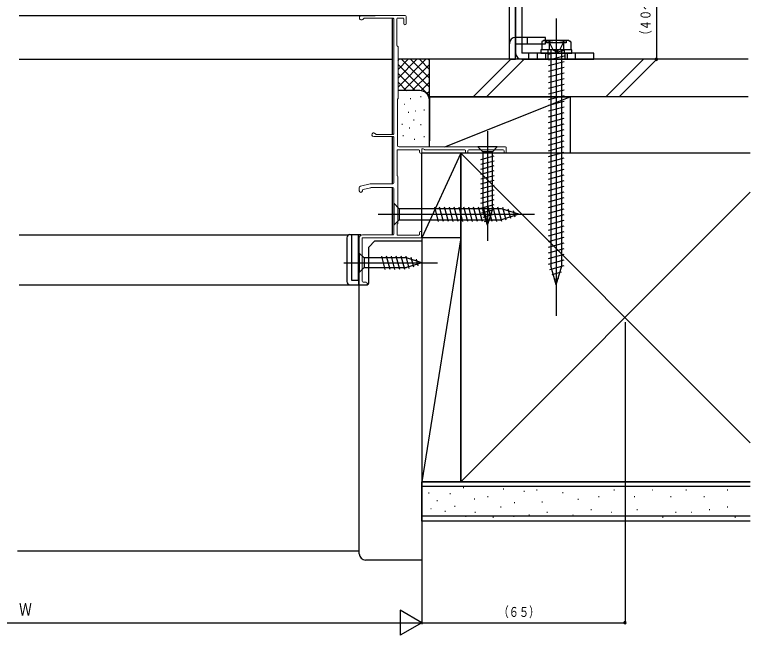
# Model space of a CAD drawing. Units: millimetres, scale not verified. Extents: x -495 to 495, y -800 to 802.
# Drawn here: x 0.8 to 236, y -637.3 to -439 of the extents above; entities that cross this region are included whole.
import ezdxf
from ezdxf.enums import TextEntityAlignment as Align

# ---------------------------------------------------------------- set-up
doc = ezdxf.new("R2010")
doc.units = ezdxf.units.MM
doc.header["$LTSCALE"] = 4
doc.layers.add('0-2_YKK_11', color=9, linetype='Continuous', lineweight=18)
for name, color, linetype in [('0-3_YKK_12', 2, 'Continuous'), ('0-4_YKK_13', 4, 'Continuous'), ('0-6_YKK_D', 6, 'Continuous'), ('0-8_YSS_K', 3, 'Continuous')]:
    doc.layers.add(name, color=color, linetype=linetype)
doc.styles.add('ＭＳ ゴシック', font='')
doc.styles.get('ＭＳ ゴシック').set_extended_font_data('MS Gothic')

msp = doc.modelspace()

# ---------------------------------------------------------------- linework, layer by layer
at = {"layer": '0-2_YKK_11'}
for p, q in [((125.697, -439.279), (111.697, -439.279)), ((125.997, -439.579), (125.997, -441.879)), ((112.563, -440.179), (121.797, -440.179)), ((121.997, -440.379), (121.997, -477.079)), ((122.997, -440.379), (122.997, -448.879)), ((124.897, -440.079), (123.297, -440.079)), ((125.197, -441.879), (125.197, -440.379)), ((123.397, -449.279), (123.397, -465.779)), ((123.197, -465.979), (123.197, -480.779)), ((116.404, -477.279), (121.797, -477.279)), ((121.797, -477.979), (115.597, -477.979)), ((121.997, -492.779), (121.997, -478.179)), ((123.297, -482.179), (129.997, -482.179)), ((123.697, -481.279), (157.697, -481.279)), ((130.997, -482.179), (130.997, -482.979)), ((131.828, -482.139), (131.447, -481.919)), ((131.978, -482.179), (144.697, -482.179)), ((145.997, -482.179), (156.997, -482.179)), ((157.997, -482.979), (157.997, -481.579)), ((123.097, -482.379), (123.097, -490.479)), ((130.297, -482.479), (130.297, -482.979)), ((130.597, -483.279), (130.697, -483.279)), ((144.997, -482.979), (144.997, -482.479)), ((145.297, -483.279), (145.397, -483.279)), ((145.697, -482.979), (145.697, -482.479)), ((157.297, -482.979), (157.297, -482.479)), ((157.597, -483.279), (157.697, -483.279)), ((123.297, -505.679), (123.297, -490.679)), ((114.464, -493.086), (111.386, -493.79)), ((121.697, -493.079), (114.531, -493.079)), ((110.997, -495.279), (110.997, -494.277)), ((111.997, -495.12), (111.997, -495.279)), ((114.6, -494.286), (112.231, -494.828)), ((121.697, -494.279), (114.667, -494.279)), ((121.997, -509.179), (121.997, -494.579)), ((123.097, -505.879), (123.097, -509.279)), ((110.997, -510.379), (110.997, -524.979)), ((111.997, -509.379), (121.797, -509.379)), ((130.697, -510.279), (112.097, -510.279)), ((123.297, -509.479), (129.997, -509.479)), ((130.297, -508.579), (130.297, -509.179)), ((130.597, -508.279), (130.697, -508.279)), ((130.997, -509.979), (130.997, -508.579)), ((111.897, -524.179), (111.897, -510.479)), ((113.197, -524.479), (112.197, -524.479)), ((111.297, -525.279), (113.197, -525.279)), ((113.497, -524.979), (113.497, -524.779))]:
    msp.add_line(p, q, dxfattribs=at)
for centre, radius, start, end in [((111.697, -439.979), 0.7, 90, 330), ((125.697, -439.579), 0.3, 0, 90), ((112.563, -440.479), 0.3, 90, 150), ((121.797, -440.379), 0.2, 0, 90), ((123.297, -440.379), 0.3, 90, 180), ((124.897, -440.379), 0.3, 0, 90), ((125.597, -441.879), 0.4, 180, 0), ((123.197, -448.879), 0.2, 180, 270), ((123.197, -449.279), 0.2, 0, 90), ((123.197, -465.779), 0.2, 270, 0), ((115.597, -477.379), 0.6, 26.3878, 270), ((116.404, -476.979), 0.3, 206.3878, 270), ((121.797, -477.079), 0.2, 270, 0), ((121.797, -478.179), 0.2, 0, 90), ((123.297, -482.379), 0.2, 90, 180), ((123.697, -480.779), 0.5, 180, 270), ((129.997, -482.479), 0.3, 0, 90), ((131.297, -482.179), 0.3, 60, 180), ((131.978, -481.879), 0.3, 240, 270), ((144.697, -482.479), 0.3, 0, 90), ((145.997, -482.479), 0.3, 90, 180), ((156.997, -482.479), 0.3, 0, 90), ((157.697, -481.579), 0.3, 0, 90), ((130.597, -482.979), 0.3, 180, 270), ((130.697, -482.979), 0.3, 270, 0), ((145.297, -482.979), 0.3, 180, 270), ((145.397, -482.979), 0.3, 270, 0), ((157.597, -482.979), 0.3, 180, 270), ((157.697, -482.979), 0.3, 270, 0), ((123.097, -490.679), 0.2, 0, 90), ((111.497, -494.277), 0.5, 102.87495, 180), ((114.531, -493.379), 0.3, 90, 102.87495), ((121.697, -492.779), 0.3, 270, 0), ((111.497, -495.279), 0.5, 180.00175, 0), ((112.297, -495.12), 0.3, 102.87495, 180), ((114.667, -494.579), 0.3, 90, 102.87495), ((121.697, -494.579), 0.3, 0, 90), ((123.097, -505.679), 0.2, 270, 0), ((111.997, -510.379), 1, 90, 180), ((112.097, -510.479), 0.2, 90, 180), ((121.797, -509.179), 0.2, 270, 0), ((123.297, -509.279), 0.2, 180, 270), ((129.997, -509.179), 0.3, 270, 0), ((130.597, -508.579), 0.3, 90, 180), ((130.697, -508.579), 0.3, 0, 90), ((130.697, -509.979), 0.3, 270, 0), ((112.197, -524.179), 0.3, 180, 270), ((113.197, -524.779), 0.3, 0, 90), ((111.297, -524.979), 0.3, 180, 270), ((113.197, -524.979), 0.3, 270, 0)]:
    msp.add_arc(centre, radius, start, end, dxfattribs=at)
at = {"layer": '0-3_YKK_12'}
for p, q in [((2.242, -439.279), (116.02, -439.279)), ((121.498, -440.179), (121.498, -477.279)), ((2.199, -453.279), (121.498, -453.279)), ((121.498, -477.979), (121.498, -493.079)), ((121.498, -494.279), (121.498, -509.379)), ((2.242, -509.379), (107.562, -509.379)), ((2.242, -525.279), (111.298, -525.279)), ((113.198, -525.279), (113.498, -525.279)), ((113.498, -524.979), (113.498, -525.279))]:
    msp.add_line(p, q, dxfattribs=at)
at = {"layer": '0-4_YKK_13'}
for p, q in [((161, -393.279), (161, -451.279)), ((161, -393.279), (161, -451.279)), ((163, -393.279), (163, -451.279)), ((163, -393.279), (163, -451.279)), ((159, -453.279), (159, -415.279)), ((161, -453.279), (161, -415.279)), ((174, -440.279), (174, -535.279)), ((163, -446.279), (161, -446.279)), ((170.5, -446.279), (163, -446.279)), ((164.69, -446.279), (164.69, -448.279)), ((170.5, -448.279), (170.5, -446.279)), ((161, -448.279), (163, -448.279)), ((163, -448.279), (170.5, -448.279)), ((170, -447.279), (169.382, -447.636)), ((169.382, -447.636), (169.382, -450.279)), ((178, -447.279), (170, -447.279)), ((170.9, -447.279), (170.9, -447.969)), ((177.1, -447.969), (170.9, -447.969)), ((171.691, -447.636), (171.691, -450.279)), ((171.8, -447.969), (172.85, -450.122)), ((174, -449.279), (174, -455.279)), ((176.31, -447.636), (176.31, -450.279)), ((177.1, -447.279), (177.1, -447.969)), ((178, -447.279), (178.619, -447.636)), ((178.619, -447.636), (178.619, -450.279)), ((186, -451.279), (163, -451.279)), ((186, -451.279), (163, -451.279)), ((165.25, -453.279), (165.25, -451.279)), ((168, -453.279), (168, -451.279)), ((179, -450.279), (169, -450.279)), ((169, -450.279), (169, -451.279)), ((169, -451.279), (179, -451.279)), ((178.619, -450.279), (169.382, -450.279)), ((170.5, -451.279), (170.5, -453.279)), ((171.25, -451.279), (171.25, -453.279)), ((171.35, -451.279), (171.35, -450.279)), ((171.5, -451.668), (176.5, -450.328)), ((172.25, -450.279), (172.25, -519.243)), ((175.75, -450.279), (172.25, -450.279)), ((172.85, -450.122), (174, -450.733)), ((175.75, -519.243), (175.75, -450.279)), ((176.65, -451.279), (176.65, -450.279)), ((176.75, -451.279), (176.75, -453.279)), ((177.5, -451.279), (177.5, -453.279)), ((179, -451.279), (179, -450.279)), ((180, -451.279), (180, -453.279)), ((186, -453.279), (186, -451.279)), ((186, -453.279), (186, -451.279)), ((159, -453.279), (161, -453.279)), ((163, -453.279), (186, -453.279)), ((163, -453.279), (186, -453.279)), ((171.5, -453.479), (176.5, -452.14)), ((171.5, -455.291), (176.5, -453.951)), ((171.5, -457.103), (176.5, -455.763)), ((171.5, -458.914), (176.5, -457.575)), ((171.5, -460.726), (176.5, -459.386)), ((171.5, -462.538), (176.5, -461.198)), ((171.5, -464.35), (176.5, -463.01)), ((171.5, -466.161), (176.5, -464.822)), ((171.5, -467.973), (176.5, -466.633)), ((171.5, -469.785), (176.5, -468.445)), ((171.5, -471.597), (176.5, -470.257)), ((171.5, -473.408), (176.5, -472.069)), ((171.5, -475.22), (176.5, -473.88)), ((151.998, -476.279), (151.998, -511.279)), ((171.5, -477.032), (176.5, -475.692)), ((171.5, -478.844), (176.5, -477.504)), ((171.5, -480.655), (176.5, -479.316)), ((155.098, -481.279), (148.898, -481.279)), ((148.898, -481.279), (150.448, -482.829)), ((155.098, -481.279), (153.548, -482.829)), ((171.5, -482.467), (176.5, -481.127)), ((149.898, -485.255), (154.098, -484.13)), ((150.448, -482.829), (150.448, -501.363)), ((153.548, -482.829), (150.448, -482.829)), ((153.548, -501.363), (153.548, -482.829)), ((171.5, -484.279), (176.5, -482.939)), ((149.898, -486.808), (154.098, -485.683)), ((171.5, -486.09), (176.5, -484.751)), ((171.5, -487.902), (176.5, -486.562)), ((149.898, -488.361), (154.098, -487.236)), ((149.898, -489.914), (154.098, -488.789)), ((171.5, -489.714), (176.5, -488.374)), ((149.898, -491.467), (154.098, -490.341)), ((171.5, -491.526), (176.5, -490.186)), ((149.898, -493.02), (154.098, -491.894)), ((149.898, -494.573), (154.098, -493.447)), ((171.5, -493.337), (176.5, -491.998)), ((171.5, -495.149), (176.5, -493.809)), ((149.898, -496.126), (154.098, -495)), ((171.5, -496.961), (176.5, -495.621)), ((149.898, -497.679), (154.098, -496.553)), ((149.898, -499.231), (154.098, -498.106)), ((171.5, -498.773), (176.5, -497.433)), ((121.998, -499.279), (123.748, -501.029)), ((121.998, -499.279), (121.998, -506.279)), ((156.448, -501.029), (123.748, -501.029)), ((123.748, -501.029), (123.748, -504.529)), ((136.369, -505.079), (135.137, -500.479)), ((137.922, -505.079), (136.69, -500.479)), ((139.475, -505.079), (138.242, -500.479)), ((141.028, -505.079), (139.795, -500.479)), ((142.581, -505.079), (141.348, -500.479)), ((144.134, -505.079), (142.901, -500.479)), ((145.687, -505.079), (144.454, -500.479)), ((147.24, -505.079), (146.007, -500.479)), ((148.793, -505.079), (147.56, -500.479)), ((150.345, -505.079), (149.113, -500.479)), ((149.898, -500.784), (154.098, -499.659)), ((151.898, -505.079), (150.666, -500.479)), ((153.451, -505.079), (152.219, -500.479)), ((155.004, -505.079), (153.772, -500.479)), ((156.555, -505.072), (155.325, -500.479)), ((161.998, -502.779), (156.448, -501.029)), ((157.987, -504.62), (156.909, -500.598)), ((171.5, -500.584), (176.5, -499.245)), ((171.5, -502.396), (176.5, -501.056)), ((116.998, -502.779), (166.998, -502.779)), ((150.157, -502.268), (154.098, -501.212)), ((151.998, -506.279), (150.448, -501.363)), ((150.608, -503.7), (153.644, -502.886)), ((151.998, -506.279), (153.548, -501.363)), ((161.998, -502.779), (156.448, -504.529)), ((159.419, -504.169), (158.606, -501.132)), ((160.851, -503.717), (160.302, -501.667)), ((171.5, -504.208), (176.5, -502.868)), ((121.998, -506.279), (123.748, -504.529)), ((123.748, -504.529), (156.448, -504.529)), ((151.06, -505.132), (153.109, -504.583)), ((171.5, -506.02), (176.5, -504.68)), ((171.5, -507.831), (176.5, -506.492)), ((106.997, -510.279), (106.997, -524.279)), ((107.997, -509.279), (111.497, -509.279)), ((108.497, -509.279), (108.497, -523.779)), ((110.697, -523.779), (110.697, -509.279)), ((111.497, -509.513), (111.497, -509.279)), ((171.5, -509.643), (176.5, -508.303)), ((171.5, -511.455), (176.5, -510.115)), ((171.5, -513.266), (176.5, -511.927)), ((171.5, -515.078), (176.5, -513.738)), ((110.998, -515.179), (112.548, -516.729)), ((110.998, -515.179), (110.998, -521.379)), ((126.082, -516.729), (112.548, -516.729)), ((112.548, -516.729), (112.548, -519.829)), ((119.292, -520.379), (118.166, -516.179)), ((120.845, -520.379), (119.719, -516.179)), ((122.398, -520.379), (121.272, -516.179)), ((123.951, -520.379), (122.825, -516.179)), ((125.503, -520.379), (124.378, -516.179)), ((126.987, -520.12), (125.931, -516.179)), ((130.998, -518.279), (126.082, -516.729)), ((128.419, -519.669), (127.605, -516.632)), ((129.851, -519.217), (129.302, -517.167)), ((171.5, -516.89), (176.5, -515.55)), ((171.5, -518.702), (176.5, -517.362)), ((105.998, -518.279), (135.998, -518.279)), ((110.998, -521.379), (112.548, -519.829)), ((112.548, -519.829), (126.082, -519.829)), ((130.998, -518.279), (126.082, -519.829)), ((171.974, -520.387), (176.5, -519.174)), ((174, -525.279), (172.25, -519.243)), ((174, -525.279), (175.75, -519.243)), ((172.649, -522.017), (175.689, -521.203)), ((108.497, -523.779), (110.997, -523.779)), ((110.697, -523.779), (110.697, -525.237)), ((110.997, -524.779), (110.997, -523.779)), ((173.325, -523.648), (174.845, -523.241)), ((107.997, -525.279), (110.497, -525.279))]:
    msp.add_line(p, q, dxfattribs=at)
msp.add_lwpolyline([(176.2, -447.969), (175.15, -450.122), (174, -450.733)], dxfattribs=at)
for centre, radius, start, end in [((161, -448.279), 2, 90, 180), ((170.536, -449.323), 2.045, 55.61575, 124.38425), ((174, -454.921), 7.643, 72.41205, 107.58795), ((177.464, -449.323), 2.045, 55.61575, 124.38425), ((163, -451.279), 2, 180, 270), ((163, -451.279), 2, 180, 270), ((107.997, -510.279), 1, 90, 179.99987), ((107.997, -524.279), 1, 179.99987, 270), ((110.497, -524.779), 0.5, 270, 359.99991)]:
    msp.add_arc(centre, radius, start, end, dxfattribs=at)
at = {"layer": '0-6_YKK_D'}
for p, q in [((206, -413.279), (206, -453.279)), ((130.997, -511.479), (131, -633.779)), ((130.997, -511.479), (130.997, -633.779)), ((195.998, -537.279), (195.998, -633.779)), ((124.067, -629.282), (124.067, -637.282)), ((130.995, -633.282), (124.067, -629.282)), ((-131, -633.284), (131, -633.279)), ((130.995, -633.282), (124.067, -637.282)), ((130.997, -633.279), (195.998, -633.279))]:
    msp.add_line(p, q, dxfattribs=at)
for centre, start, end in [((206, -453.279), 0, 180), ((206, -453.279), 180, 0), ((195.998, -633.279), 0, 180), ((195.998, -633.279), 180, 0)]:
    msp.add_arc(centre, 0.375, start, end, dxfattribs=at)
at = {"layer": '0-8_YSS_K'}
for p, q in [((133.397, -453.279), (123.397, -453.279)), ((123.397, -462.137), (132.255, -453.279)), ((123.397, -459.308), (129.427, -453.279)), ((123.397, -456.48), (126.598, -453.279)), ((123.397, -453.651), (123.77, -453.279)), ((124.54, -453.279), (133.397, -462.137)), ((127.368, -453.279), (133.397, -459.308)), ((130.196, -453.279), (133.397, -456.48)), ((133.025, -453.279), (133.397, -453.651)), ((133.397, -466.279), (133.397, -453.279)), ((147.44, -465.279), (159.44, -453.279)), ((163.682, -453.279), (151.682, -465.279)), ((189.866, -465.279), (201.866, -453.279)), ((194.109, -465.279), (206.109, -453.279)), ((123.397, -454.965), (133.397, -464.965)), ((125.084, -463.279), (133.397, -454.965)), ((123.397, -457.794), (128.883, -463.279)), ((127.912, -463.279), (133.397, -457.794)), ((123.397, -460.622), (126.072, -463.296)), ((130.723, -463.296), (133.397, -460.622)), ((130.397, -463.279), (123.397, -463.279)), ((127.254, -465.774), (127.454, -465.774)), ((130.592, -465.107), (130.792, -465.107)), ((132.603, -464.245), (133.397, -463.45)), ((133.397, -465.279), (178.397, -465.279)), ((133.397, -465.279), (133.397, -479.279)), ((138.397, -481.279), (178.397, -465.279)), ((178.397, -465.279), (178.397, -483.279)), ((125.398, -467.605), (125.598, -467.605)), ((133.397, -481.279), (133.397, -466.279)), ((126.587, -470.114), (126.787, -470.114)), ((128.923, -469.78), (129.123, -469.78)), ((131.594, -469.446), (131.794, -469.446)), ((128.32, -472.573), (128.52, -472.573)), ((124.614, -474.034), (124.814, -474.034)), ((126.92, -475.121), (127.12, -475.121)), ((130.592, -474.119), (130.792, -474.119)), ((124.918, -477.627), (125.118, -477.627)), ((128.589, -478.793), (128.789, -478.793)), ((131.594, -477.961), (131.794, -477.961)), ((130.998, -510.279), (130.998, -483.279)), ((143.498, -483.279), (130.998, -510.279)), ((143.498, -483.279), (130.998, -483.279)), ((178.397, -483.279), (133.397, -483.279)), ((143.498, -483.279), (236.033, -575.814)), ((143.498, -510.279), (143.498, -483.279)), ((143.498, -588.279), (236.033, -495.743)), ((143.498, -510.279), (130.998, -588.279)), ((130.998, -510.279), (130.998, -588.279)), ((143.498, -510.279), (130.998, -510.279)), ((143.498, -510.279), (130.998, -510.279)), ((143.498, -588.279), (143.498, -510.279)), ((236.033, -589.779), (130.997, -589.779)), ((130.998, -588.279), (143.498, -588.279)), ((144.181, -590.108), (144.381, -590.108)), ((133.114, -591.727), (133.314, -591.727)), ((139.991, -592.018), (140.191, -592.018)), ((156.979, -590.498), (157.179, -590.498)), ((163.605, -591.278), (163.805, -591.278)), ((167.696, -590.845), (167.896, -590.845)), ((175.938, -591.669), (176.138, -591.669)), ((192.421, -590.845), (192.621, -590.845)), ((204.715, -590.845), (204.915, -590.845)), ((215.429, -590.845), (215.629, -590.845)), ((228.615, -590.845), (228.815, -590.845)), ((135.789, -594.258), (135.989, -594.258)), ((147.689, -593.727), (147.889, -593.727)), ((152.037, -592.993), (152.237, -592.993)), ((160.487, -594.896), (160.687, -594.896)), ((169.345, -594.641), (169.545, -594.641)), ((180.883, -593.817), (181.083, -593.817)), ((187.476, -592.993), (187.676, -592.993)), ((198.946, -592.993), (199.146, -592.993)), ((210.484, -592.993), (210.684, -592.993)), ((221.198, -592.993), (221.398, -592.993)), ((133.829, -596.779), (134.029, -596.779)), ((141.453, -596.065), (141.653, -596.065)), ((156.158, -596.289), (156.358, -596.289)), ((185.004, -597.114), (185.204, -597.114)), ((199.77, -597.114), (199.97, -597.114)), ((222.846, -597.114), (223.046, -597.114)), ((228.615, -596.289), (228.815, -596.289)), ((236.033, -599.279), (130.997, -599.279)), ((138.31, -597.619), (138.51, -597.619)), ((144.961, -599.184), (145.161, -599.184)), ((147.916, -597.938), (148.116, -597.938)), ((153.685, -599.586), (153.886, -599.586)), ((160.297, -599.184), (160.497, -599.184)), ((165.224, -598.762), (165.424, -598.762)), ((170.993, -597.938), (171.193, -597.938)), ((179.234, -598.762), (179.434, -598.762)), ((191.597, -597.938), (191.797, -597.938)), ((208.011, -599.586), (208.211, -599.586)), ((212.132, -597.938), (212.332, -597.938)), ((217.077, -597.938), (217.277, -597.938)), ((231.088, -599.586), (231.288, -599.586)), ((1.632, -610.279), (110.997, -610.279))]:
    msp.add_line(p, q, dxfattribs=at)
at = {"layer": '0-8_YSS_K', "color": 7}
for p, q in [((235.399, -453.279), (133.397, -453.279)), ((133.397, -465.279), (133.397, -453.279)), ((235.399, -465.279), (133.397, -465.279)), ((143.498, -483.279), (143.498, -588.279)), ((236.033, -483.279), (143.498, -483.279)), ((113.997, -513.279), (115.997, -511.279)), ((115.997, -511.279), (130.997, -511.279)), ((130.997, -511.279), (130.997, -613.279)), ((113.997, -524.779), (113.997, -513.279)), ((110.997, -611.279), (110.997, -525.279)), ((110.997, -525.279), (113.497, -525.279)), ((236.033, -588.279), (130.997, -588.279)), ((130.997, -600.779), (130.997, -588.279)), ((143.498, -588.279), (236.033, -588.279)), ((236.033, -600.779), (130.997, -600.779)), ((130.997, -613.279), (112.997, -613.279))]:
    msp.add_line(p, q, dxfattribs=at)
at = {"layer": '0-8_YSS_K'}
msp.add_arc((130.397, -466.279), 3, 0, 90, dxfattribs=at)
at = {"layer": '0-8_YSS_K', "color": 7}
for centre, radius, start, end in [((113.497, -524.779), 0.5, 270, 0), ((112.997, -611.279), 2, 180, 270)]:
    msp.add_arc(centre, radius, start, end, dxfattribs=at)

# ---------------------------------------------------------------- texts
at = {"layer": '0-6_YKK_D', "style": 'ＭＳ ゴシック', "width": 0.75}
for s, height, rotation, p in [('（４０～９０）', 3.189, 90, (205.1, -447.261)), ('Ｗ', 3.981, 0.001, (2.189, -632.181))]:
    msp.add_text(s, height=height, rotation=rotation, dxfattribs=at).set_placement(p, align=Align.BOTTOM_LEFT)
msp.add_text('（６５）', height=3.189, dxfattribs=at).set_placement((155.516, -632.379), align=Align.BOTTOM_LEFT)

doc.saveas('drawing.dxf')
